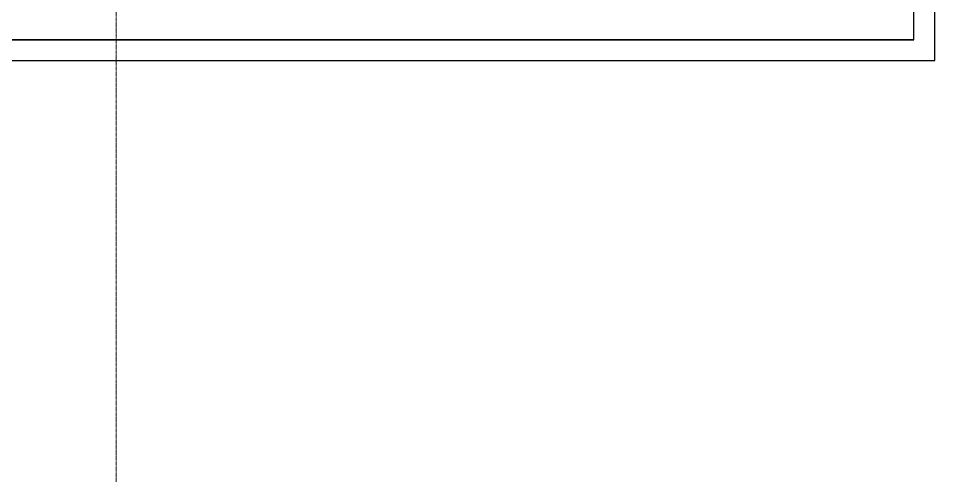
# Model space of a CAD drawing. Header units: millimetres. Extents: x -1379 to 1385823, y -4884429 to 548763.
# Drawn here: x 406972 to 416690, y -2302904 to -2297989 of the extents above; entities that cross this region are included whole.
import ezdxf

# ---------------------------------------------------------------- set-up
doc = ezdxf.new("R2010")
doc.units = ezdxf.units.MM
doc.linetypes.add('DPA_Grid _ Level 100', pattern=[10, 5.5, -1.6, 1.3, -1.6])
doc.layers.add('000 - CONCRETE_EX_BUILDING_MAIN_COLOR_1', color=1, linetype='Continuous')
for name, color, linetype, lineweight in [('A-COLS-E', 1, 'Continuous', 35), ('A-FLOR-E', 2, 'Continuous', 35), ('S-GRID', 251, 'Continuous', 9)]:
    doc.layers.add(name, color=color, linetype=linetype, lineweight=lineweight)

# ---------------------------------------------------------------- blocks, each defined once
blk = doc.blocks.new('C-1-IV01_REV00_20260605-110727_LOPF_DIMS')
at = {"layer": 'S-GRID', "linetype": 'DPA_Grid _ Level 100'}
blk.add_line((7985, -20832.7), (7985, 7251.2), dxfattribs=at)
blk = doc.blocks.new('DPA_Rectangular - 300 x 700mm-V2-IV01 - LOWER ROOF LEVEL PLAN')
at = {"layer": '000 - CONCRETE_EX_BUILDING_MAIN_COLOR_1'}
for p, q in [((150, -350), (150, 350)), ((150, 350), (150, -350))]:
    blk.add_line(p, q, dxfattribs=at)
blk = doc.blocks.new('C-1-IV01_REV00_20260605-145550_LOPF_EX')
at = {"color": 1}
for p, q in [((16445, -16145), (16445, -6705)), ((16665, -16365), (16665, -11965)), ((385, -16145), (16445, -16145)), ((215, -16365), (16665, -16365))]:
    blk.add_line(p, q, dxfattribs=at)
at = {"layer": 'A-FLOR-E'}
blk.add_line((385, -16145), (16445, -16145), dxfattribs=at)
at = {"layer": 'A-COLS-E', "rotation": 270}
blk.add_blockref('DPA_Rectangular - 300 x 700mm-V2-IV01 - LOWER ROOF LEVEL PLAN', (12625, -15995), dxfattribs=at)

msp = doc.modelspace()

# ---------------------------------------------------------------- block references
msp.add_blockref('C-1-IV01_REV00_20260605-110727_LOPF_DIMS', (400024.7, -2282071.6))

# ---------------------------------------------------------------- next in the draw order: block references
msp.add_blockref('C-1-IV01_REV00_20260605-145550_LOPF_EX', (400024.7, -2282071.6))

doc.saveas('drawing.dxf')
